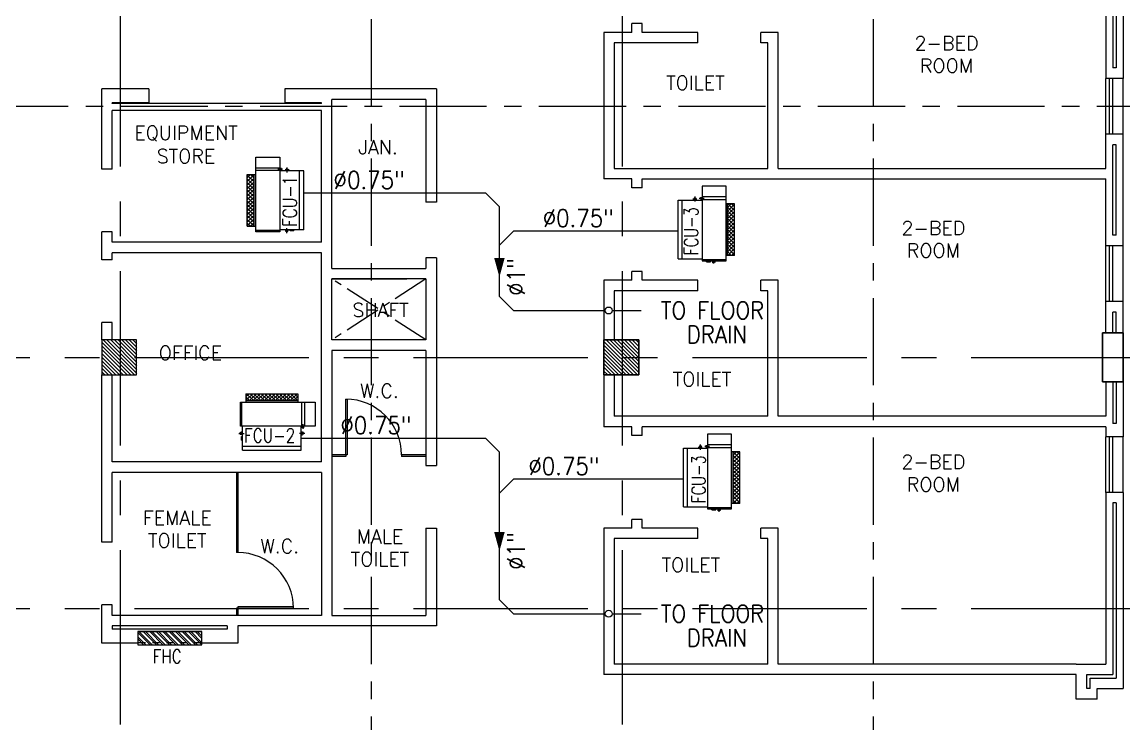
# Model space of a CAD drawing. Extents: x 417866242 to 417866633, y 43498034 to 43498122.
# Drawn here: x 417866584.35 to 417866600.16, y 43498049.58 to 43498059.65 of the extents above; entities that cross this region are included whole.
import ezdxf
from ezdxf.enums import TextEntityAlignment as Align

# ---------------------------------------------------------------- set-up
doc = ezdxf.new("R2010")
doc.units = 0
doc.header["$MEASUREMENT"] = 0
for name, pattern in [('CENTER', [2, 1.25, -0.25, 0.25, -0.25]), ('CENTER2', [1.125, 0.75, -0.125, 0.125, -0.125]), ('CENTERX2', [4, 2.5, -0.5, 0.5, -0.5]), ('HIDDEN', [0.375, 0.25, -0.125])]:
    doc.linetypes.add(name, pattern=pattern)
doc.layers.get('0').update_dxf_attribs({"linetype": 'CONTINUOUS'})
for name, color, linetype in [('AC-CD', 6, 'CONTINUOUS'), ('AC-TEXT', 2, 'CONTINUOUS'), ('AXES', 11, 'CENTERX2'), ('AXES1', 11, 'CENTER'), ('COL', 11, 'CONTINUOUS'), ('FCU', 6, 'CONTINUOUS'), ('FHC', 11, 'CONTINUOUS'), ('HAT', 11, 'CONTINUOUS'), ('INSUL', 11, 'CONTINUOUS'), ('P-SOLIDWASTE', 6, 'CONTINUOUS'), ('PART', 11, 'CONTINUOUS'), ('RM-NAME', 11, 'CONTINUOUS'), ('SHAFT', 11, 'CONTINUOUS'), ('TEXTN', 2, 'CONTINUOUS'), ('WALL', 11, 'CONTINUOUS'), ('WIN', 11, 'CONTINUOUS')]:
    doc.layers.add(name, color=color, linetype=linetype)
doc.styles.add('ROMANS', font='ROMANS.shx', dxfattribs={"width": 0.6})

# ---------------------------------------------------------------- blocks, each defined once
blk = doc.blocks.new('*X60')
at = {"color": 0}
for p, q in [((227929, 132681), (228397, 133150)), ((227929, 132734), (228344, 133150)), ((227929, 132787), (228291, 133150)), ((227929, 132840), (228238, 133150)), ((227929, 132893), (228185, 133150)), ((227929, 132946), (228132, 133150)), ((227929, 132999), (228079, 133150)), ((227929, 133053), (228026, 133150)), ((227929, 133106), (227973, 133150)), ((227950, 132650), (228429, 133128)), ((228003, 132650), (228429, 133075)), ((228056, 132650), (228429, 133022)), ((228109, 132650), (228429, 132969)), ((228162, 132650), (228429, 132916)), ((228215, 132650), (228429, 132863)), ((228268, 132650), (228429, 132810)), ((228321, 132650), (228429, 132757)), ((228374, 132650), (228429, 132704))]:
    blk.add_line(p, q, dxfattribs=at)
blk = doc.blocks.new('COL50')
at = {"layer": 'COL'}
blk.add_lwpolyline([(-250, 250), (-250, -250), (250, -250), (250, 250)], close=True, dxfattribs=at)
blk = doc.blocks.new('C11')
at = {"layer": 'HAT'}
h = blk.add_hatch(dxfattribs=at)
h.set_pattern_fill('ANSI31', color=256, scale=300, style=0)
h.set_pattern_definition([(45, (-248556.182, -75061.005), (-26.5165043, 26.5165043), [])])
h.paths.add_polyline_path([(300, 700), (0, 700), (0, 350), (300, 350)])
h.paths.add_polyline_path([(300, 350), (0, 350), (0, 0), (300, 0)])
at = {"layer": 'COL'}
blk.add_lwpolyline([(300, 700), (300, 0), (0, 0), (0, 700)], close=True, dxfattribs=at)
blk = doc.blocks.new('*X61')
at = {"color": 0}
for p, q in [((235129, 132669), (235610, 133150)), ((235129, 132722), (235556, 133150)), ((235129, 132775), (235503, 133150)), ((235129, 132828), (235450, 133150)), ((235129, 132881), (235397, 133150)), ((235129, 132934), (235344, 133150)), ((235129, 132987), (235291, 133150)), ((235129, 133040), (235238, 133150)), ((235129, 133093), (235185, 133150)), ((235163, 132650), (235629, 133116)), ((235216, 132650), (235629, 133063)), ((235269, 132650), (235629, 133010)), ((235322, 132650), (235629, 132957)), ((235375, 132650), (235629, 132904)), ((235428, 132650), (235629, 132851)), ((235481, 132650), (235629, 132798)), ((235534, 132650), (235629, 132745)), ((235587, 132650), (235629, 132691))]:
    blk.add_line(p, q, dxfattribs=at)
blk = doc.blocks.new('RM1')
at = {"layer": 'RM-NAME', "style": 'ROMANS'}
for tag, p in [('ROOMNAME1', (0, 324)), ('ROOMNAME2', (0, 0))]:
    blk.add_attdef(tag, text='', height=200, dxfattribs=at).set_placement(p, align=Align.MIDDLE)
blk = doc.blocks.new('*X88')
at = {"color": 0}
for p, q in [((16890, -2467), (16943, -2414)), ((16890, -2520), (16990, -2420)), ((16990, -2565), (16890, -2465)), ((16890, -2573), (16990, -2473)), ((16990, -2619), (16890, -2519)), ((16890, -2626), (16990, -2526)), ((16990, -2512), (16892, -2414)), ((16990, -2459), (16945, -2414)), ((16990, -2672), (16890, -2572)), ((16890, -2679), (16990, -2579)), ((16990, -2725), (16890, -2625)), ((16890, -2732), (16990, -2632)), ((16990, -2778), (16890, -2678)), ((16890, -2785), (16990, -2685)), ((16990, -2831), (16890, -2731)), ((16890, -2838), (16990, -2738)), ((16990, -2884), (16890, -2784)), ((16890, -2891), (16990, -2791)), ((16990, -2937), (16890, -2837)), ((16890, -2944), (16990, -2844)), ((16990, -2990), (16890, -2890)), ((16890, -2997), (16990, -2897)), ((16990, -3043), (16890, -2943)), ((16890, -3050), (16990, -2950)), ((16990, -3096), (16890, -2996)), ((16890, -3103), (16990, -3003)), ((16990, -3149), (16890, -3049)), ((16944, -3155), (16890, -3102)), ((16892, -3155), (16990, -3056)), ((16945, -3155), (16990, -3109))]:
    blk.add_line(p, q, dxfattribs=at)
blk = doc.blocks.new('WHE06')
at = {"color": 3}
for p, q in [((689, 622), (346, 622)), ((346, 622), (346, 469)), ((689, 469), (689, 622)), ((60, -422), (60, 422)), ((212, 437), (269, 437)), ((232, 452), (232, 422)), ((232, 452), (252, 452)), ((242, 472), (242, 399)), ((252, 452), (252, 422)), ((305, 448), (373, 448)), ((321, 458), (321, 438)), ((321, 458), (346, 458)), ((321, 438), (346, 438)), ((346, 430), (689, 430)), ((811, 371), (689, 371)), ((711, -371), (711, 371)), ((811, -371), (811, 371)), ((142, -437), (142, -422)), ((142, -437), (197, -437)), ((197, -437), (197, -422)), ((221, -437), (269, -437)), ((232, -452), (232, -422)), ((232, -452), (252, -452)), ((242, -472), (242, -399)), ((252, -452), (252, -422)), ((346, -430), (689, -430)), ((811, -371), (689, -371))]:
    blk.add_line(p, q, dxfattribs=at)
at = {"color": 6}
for p, q in [((0, -422), (0, 422)), ((0, 422), (346, 422)), ((346, 469), (346, -451)), ((689, 469), (346, 469)), ((689, -451), (689, 469)), ((0, -422), (346, -422)), ((346, -451), (689, -451))]:
    blk.add_line(p, q, dxfattribs=at)
at = {"color": 11}
blk.add_blockref('*X88', (-16179, 2784), dxfattribs=at)
blk = doc.blocks.new('*X102')
at = {"color": 0}
for p, q in [((16890, -2467), (16943, -2414)), ((16890, -2520), (16990, -2420)), ((16990, -2565), (16890, -2465)), ((16890, -2573), (16990, -2473)), ((16990, -2619), (16890, -2519)), ((16890, -2626), (16990, -2526)), ((16990, -2512), (16892, -2414)), ((16990, -2459), (16945, -2414)), ((16990, -2672), (16890, -2572)), ((16890, -2679), (16990, -2579)), ((16990, -2725), (16890, -2625)), ((16890, -2732), (16990, -2632)), ((16990, -2778), (16890, -2678)), ((16890, -2785), (16990, -2685)), ((16990, -2831), (16890, -2731)), ((16890, -2838), (16990, -2738)), ((16990, -2884), (16890, -2784)), ((16890, -2891), (16990, -2791)), ((16990, -2937), (16890, -2837)), ((16890, -2944), (16990, -2844)), ((16990, -2990), (16890, -2890)), ((16890, -2997), (16990, -2897)), ((16990, -3043), (16890, -2943)), ((16890, -3050), (16990, -2950)), ((16990, -3096), (16890, -2996)), ((16890, -3103), (16990, -3003)), ((16990, -3149), (16890, -3049)), ((16944, -3155), (16890, -3102)), ((16892, -3155), (16990, -3056)), ((16945, -3155), (16990, -3109))]:
    blk.add_line(p, q, dxfattribs=at)

msp = doc.modelspace()

# ---------------------------------------------------------------- hatches: boundary and pattern name
at = {"layer": 'FHC', "linetype": 'ByBlock', "ltscale": 0.3}
h = msp.add_hatch(dxfattribs=at)
h.set_pattern_fill('ANSI32', color=11, scale=0.175, style=0)
h.set_pattern_definition([(135, (417866819.12678, 43498019.663295), (0.046403883, 0.046403883), []), (135, (417866819.095844, 43498019.663295), (0.046403883, 0.046403883), [])])
h.paths.add_polyline_path([(417866586.011, 43498050.714), (417866586.011, 43498050.904), (417866586.931, 43498050.904), (417866586.931, 43498050.714)])
h.paths.add_polyline_path([(417866587.143, 43498050.293), (417866587.143, 43498050.714), (417866586.881, 43498050.714), (417866586.881, 43498050.293)], flags=9)

# ---------------------------------------------------------------- linework, layer by layer
at = {"layer": 'AC-CD'}
for p, q in [((417866588.394, 43498057.195), (417866590.999, 43498057.195)), ((417866591.199, 43498056.995), (417866590.999, 43498057.195)), ((417866591.199, 43498055.709), (417866591.199, 43498056.995)), ((417866591.199, 43498056.448), (417866591.399, 43498056.648)), ((417866593.76, 43498056.648), (417866591.399, 43498056.648)), ((417866591.199, 43498055.709), (417866591.399, 43498055.509)), ((417866591.399, 43498055.509), (417866592.716, 43498055.509)), ((417866592.816, 43498055.509), (417866593.231, 43498055.509)), ((417866588.358, 43498053.678), (417866590.999, 43498053.678)), ((417866591.199, 43498053.478), (417866590.999, 43498053.678)), ((417866591.199, 43498051.36), (417866591.199, 43498053.478)), ((417866591.199, 43498052.891), (417866591.399, 43498053.091)), ((417866593.838, 43498053.091), (417866591.399, 43498053.091)), ((417866591.199, 43498051.36), (417866591.399, 43498051.16)), ((417866591.399, 43498051.16), (417866592.716, 43498051.16)), ((417866592.816, 43498051.16), (417866593.231, 43498051.16))]:
    msp.add_line(p, q, dxfattribs=at)
for centre in [(417866592.766, 43498055.509), (417866592.766, 43498051.16)]:
    msp.add_circle(centre, 0.05, dxfattribs=at)
at = {"layer": 'AXES'}
for p, q in [((417866585.766, 43498033.573), (417866585.766, 43498110.385)), ((417866592.966, 43498033.573), (417866592.966, 43498110.385)), ((417866557.966, 43498054.837), (417866626.006, 43498054.837)), ((417866557.966, 43498051.237), (417866626.006, 43498051.237))]:
    msp.add_line(p, q, dxfattribs=at)
at = {"layer": 'AXES1'}
for p, q in [((417866589.366, 43498040.437), (417866589.366, 43498099.257)), ((417866596.566, 43498040.437), (417866596.566, 43498099.257)), ((417866567.766, 43498058.437), (417866626.006, 43498058.437))]:
    msp.add_line(p, q, dxfattribs=at)
at = {"layer": 'FCU', "color": 3}
for p, q in [((417866594.449, 43498057.292), (417866594.106, 43498057.292)), ((417866594.106, 43498057.292), (417866594.106, 43498057.139)), ((417866594.449, 43498057.139), (417866594.449, 43498057.292)), ((417866593.82, 43498056.248), (417866593.82, 43498057.093)), ((417866593.972, 43498057.108), (417866594.029, 43498057.108)), ((417866593.992, 43498057.123), (417866593.992, 43498057.093)), ((417866593.992, 43498057.123), (417866594.012, 43498057.123)), ((417866594.002, 43498057.142), (417866594.002, 43498057.07)), ((417866594.012, 43498057.123), (417866594.012, 43498057.093)), ((417866594.065, 43498057.118), (417866594.133, 43498057.118)), ((417866594.081, 43498057.128), (417866594.081, 43498057.108)), ((417866594.081, 43498057.128), (417866594.106, 43498057.128)), ((417866594.081, 43498057.108), (417866594.106, 43498057.108)), ((417866594.106, 43498057.101), (417866594.449, 43498057.101)), ((417866594.571, 43498057.041), (417866594.449, 43498057.041)), ((417866594.471, 43498056.3), (417866594.471, 43498057.041)), ((417866594.571, 43498056.3), (417866594.571, 43498057.041)), ((417866594.571, 43498056.3), (417866594.449, 43498056.3)), ((417866594.106, 43498056.24), (417866594.449, 43498056.24)), ((417866594.169, 43498056.206), (417866594.169, 43498056.221)), ((417866594.169, 43498056.206), (417866594.224, 43498056.206)), ((417866594.224, 43498056.206), (417866594.224, 43498056.221)), ((417866594.249, 43498056.206), (417866594.297, 43498056.206)), ((417866594.26, 43498056.191), (417866594.26, 43498056.221)), ((417866594.26, 43498056.191), (417866594.28, 43498056.191)), ((417866594.28, 43498056.191), (417866594.28, 43498056.221)), ((417866594.527, 43498053.735), (417866594.184, 43498053.735)), ((417866594.184, 43498053.735), (417866594.184, 43498053.583)), ((417866594.527, 43498053.583), (417866594.527, 43498053.735)), ((417866593.898, 43498052.691), (417866593.898, 43498053.536)), ((417866594.05, 43498053.551), (417866594.107, 43498053.551)), ((417866594.07, 43498053.566), (417866594.07, 43498053.536)), ((417866594.07, 43498053.566), (417866594.09, 43498053.566)), ((417866594.08, 43498053.586), (417866594.08, 43498053.513)), ((417866594.09, 43498053.566), (417866594.09, 43498053.536)), ((417866594.143, 43498053.561), (417866594.211, 43498053.561)), ((417866594.159, 43498053.571), (417866594.159, 43498053.551)), ((417866594.159, 43498053.571), (417866594.184, 43498053.571)), ((417866594.159, 43498053.551), (417866594.184, 43498053.551)), ((417866594.184, 43498053.544), (417866594.527, 43498053.544)), ((417866594.649, 43498053.484), (417866594.527, 43498053.484)), ((417866594.549, 43498052.743), (417866594.549, 43498053.484)), ((417866594.649, 43498052.743), (417866594.649, 43498053.484)), ((417866594.184, 43498052.683), (417866594.527, 43498052.683)), ((417866594.247, 43498052.65), (417866594.247, 43498052.665)), ((417866594.247, 43498052.65), (417866594.302, 43498052.65)), ((417866594.302, 43498052.65), (417866594.302, 43498052.665)), ((417866594.327, 43498052.65), (417866594.375, 43498052.65)), ((417866594.338, 43498052.635), (417866594.338, 43498052.665)), ((417866594.358, 43498052.635), (417866594.358, 43498052.665)), ((417866594.649, 43498052.743), (417866594.527, 43498052.743)), ((417866594.338, 43498052.635), (417866594.358, 43498052.635))]:
    msp.add_line(p, q, dxfattribs=at)
at = {"layer": 'FCU', "color": 6}
for p, q in [((417866593.76, 43498056.248), (417866593.76, 43498057.093)), ((417866593.76, 43498057.093), (417866594.106, 43498057.093)), ((417866594.106, 43498057.139), (417866594.106, 43498056.219)), ((417866594.449, 43498057.139), (417866594.106, 43498057.139)), ((417866594.449, 43498056.219), (417866594.449, 43498057.139)), ((417866593.76, 43498056.248), (417866594.106, 43498056.248)), ((417866594.106, 43498056.219), (417866594.449, 43498056.219)), ((417866593.838, 43498052.691), (417866593.838, 43498053.536)), ((417866593.838, 43498053.536), (417866594.184, 43498053.536)), ((417866594.184, 43498053.583), (417866594.184, 43498052.663)), ((417866594.527, 43498053.583), (417866594.184, 43498053.583)), ((417866594.527, 43498052.663), (417866594.527, 43498053.583)), ((417866593.838, 43498052.691), (417866594.184, 43498052.691)), ((417866594.184, 43498052.663), (417866594.527, 43498052.663))]:
    msp.add_line(p, q, dxfattribs=at)
at = {"layer": 'FHC', "linetype": 'ByBlock', "ltscale": 0.3}
msp.add_lwpolyline([(417866586.931, 43498050.904), (417866586.011, 43498050.904), (417866586.011, 43498050.714), (417866586.931, 43498050.714)], close=True, dxfattribs=at)
at = {"layer": 'INSUL'}
for p, q in [((417866599.996, 43498061.102), (417866599.996, 43498058.987)), ((417866600.046, 43498061.102), (417866600.046, 43498058.987)), ((417866600.046, 43498058.987), (417866599.996, 43498058.987)), ((417866600.046, 43498057.887), (417866599.996, 43498057.887)), ((417866599.996, 43498056.587), (417866599.996, 43498057.887)), ((417866600.046, 43498056.587), (417866600.046, 43498057.887)), ((417866600.046, 43498056.587), (417866599.996, 43498056.587)), ((417866600.046, 43498055.487), (417866599.996, 43498055.487)), ((417866599.996, 43498055.187), (417866599.996, 43498055.487)), ((417866600.046, 43498055.187), (417866600.046, 43498055.487)), ((417866599.996, 43498054.487), (417866599.996, 43498053.887)), ((417866600.046, 43498054.487), (417866600.046, 43498053.887)), ((417866600.046, 43498053.887), (417866599.996, 43498053.887)), ((417866600.046, 43498052.749), (417866599.996, 43498052.749)), ((417866599.996, 43498052.749), (417866599.996, 43498050.287)), ((417866600.046, 43498052.749), (417866600.046, 43498050.237)), ((417866599.621, 43498050.287), (417866599.996, 43498050.287)), ((417866599.621, 43498050.087), (417866599.621, 43498050.287)), ((417866599.671, 43498050.237), (417866600.046, 43498050.237)), ((417866599.671, 43498050.087), (417866599.671, 43498050.237)), ((417866599.671, 43498050.087), (417866599.621, 43498050.087))]:
    msp.add_line(p, q, dxfattribs=at)
at = {"layer": 'P-SOLIDWASTE'}
for points in [[(417866591.199, 43498055.988, 0, 0.15, 0), (417866591.199, 43498056.261, 0.15, 0.15, 0)], [(417866593.456, 43498055.509, 0, 0.15, 0), (417866593.183, 43498055.509, 0.15, 0.15, 0)], [(417866591.199, 43498052.057, 0, 0.15, 0), (417866591.199, 43498052.33, 0.15, 0.15, 0)], [(417866593.456, 43498051.16, 0, 0.15, 0), (417866593.183, 43498051.16, 0.15, 0.15, 0)]]:
    msp.add_lwpolyline(points, format="xyseb", dxfattribs=at)
at = {"layer": 'PART', "linetype": 'ByBlock'}
for p, q in [((417866588.996, 43498054.237), (417866589.016, 43498054.237)), ((417866588.996, 43498053.437), (417866588.996, 43498054.237)), ((417866589.016, 43498054.237), (417866589.016, 43498053.437)), ((417866588.996, 43498053.437), (417866588.796, 43498053.437)), ((417866588.996, 43498053.417), (417866588.796, 43498053.417)), ((417866588.996, 43498053.437), (417866588.996, 43498053.417)), ((417866589.016, 43498053.437), (417866588.996, 43498053.437)), ((417866590.146, 43498053.437), (417866589.796, 43498053.437)), ((417866589.796, 43498053.437), (417866589.796, 43498053.417)), ((417866590.146, 43498053.417), (417866589.796, 43498053.417)), ((417866587.426, 43498053.187), (417866587.426, 43498052.038)), ((417866587.446, 43498053.187), (417866587.446, 43498052.038)), ((417866587.446, 43498052.038), (417866587.426, 43498052.038)), ((417866587.446, 43498051.238), (417866587.426, 43498051.238)), ((417866587.426, 43498051.238), (417866587.426, 43498051.137)), ((417866587.446, 43498051.258), (417866587.446, 43498051.238)), ((417866588.246, 43498051.258), (417866587.446, 43498051.258)), ((417866587.446, 43498051.238), (417866587.446, 43498051.137)), ((417866587.446, 43498051.238), (417866588.246, 43498051.238)), ((417866588.246, 43498051.238), (417866588.246, 43498051.258))]:
    msp.add_line(p, q, dxfattribs=at)
for centre in [(417866588.996, 43498053.437), (417866587.446, 43498051.238)]:
    msp.add_arc(centre, 0.8, 0, 90, dxfattribs=at)
at = {"layer": 'WALL'}
for p, q in [((417866600.146, 43498061.102), (417866600.146, 43498058.837)), ((417866599.896, 43498060.952), (417866599.896, 43498058.837)), ((417866593.096, 43498059.497), (417866592.696, 43498059.497)), ((417866592.696, 43498059.497), (417866592.696, 43498057.397)), ((417866594.046, 43498059.497), (417866593.246, 43498059.497)), ((417866595.196, 43498059.497), (417866594.946, 43498059.497)), ((417866594.046, 43498059.347), (417866592.846, 43498059.347)), ((417866592.846, 43498059.347), (417866592.846, 43498057.547)), ((417866595.046, 43498059.347), (417866594.946, 43498059.347)), ((417866600.146, 43498058.837), (417866599.896, 43498058.837)), ((417866586.172, 43498058.687), (417866585.496, 43498058.687)), ((417866585.496, 43498057.537), (417866585.496, 43498058.687)), ((417866586.172, 43498058.687), (417866586.172, 43498058.487)), ((417866588.122, 43498058.687), (417866588.122, 43498058.487)), ((417866590.296, 43498058.687), (417866588.122, 43498058.687)), ((417866590.296, 43498058.687), (417866590.296, 43498057.062)), ((417866590.146, 43498058.537), (417866588.796, 43498058.537)), ((417866588.796, 43498056.112), (417866588.796, 43498058.537)), ((417866590.146, 43498058.537), (417866590.146, 43498057.062)), ((417866585.646, 43498058.477), (417866585.646, 43498058.487)), ((417866586.172, 43498058.487), (417866585.646, 43498058.487)), ((417866588.646, 43498058.477), (417866585.646, 43498058.477)), ((417866585.646, 43498057.537), (417866585.646, 43498058.377)), ((417866588.646, 43498058.377), (417866585.646, 43498058.377)), ((417866588.646, 43498058.487), (417866588.122, 43498058.487)), ((417866588.646, 43498058.477), (417866588.646, 43498058.487)), ((417866588.646, 43498056.487), (417866588.646, 43498058.377)), ((417866599.896, 43498057.547), (417866599.896, 43498058.037)), ((417866600.146, 43498058.037), (417866599.896, 43498058.037)), ((417866600.146, 43498056.437), (417866600.146, 43498058.037)), ((417866585.646, 43498057.537), (417866585.496, 43498057.537)), ((417866599.896, 43498056.437), (417866599.896, 43498057.397)), ((417866590.296, 43498057.062), (417866590.146, 43498057.062)), ((417866585.496, 43498056.237), (417866585.496, 43498056.637)), ((417866585.646, 43498056.637), (417866585.496, 43498056.637)), ((417866585.646, 43498056.487), (417866585.646, 43498056.637)), ((417866588.646, 43498056.487), (417866585.646, 43498056.487)), ((417866585.646, 43498056.237), (417866585.646, 43498056.337)), ((417866588.646, 43498056.337), (417866585.646, 43498056.337)), ((417866588.646, 43498053.337), (417866588.646, 43498056.337)), ((417866600.146, 43498056.437), (417866599.896, 43498056.437)), ((417866585.646, 43498056.237), (417866585.496, 43498056.237)), ((417866590.146, 43498056.262), (417866590.146, 43498056.112)), ((417866590.296, 43498056.262), (417866590.146, 43498056.262)), ((417866590.296, 43498056.262), (417866590.296, 43498053.287)), ((417866588.796, 43498056.112), (417866590.146, 43498056.112)), ((417866590.146, 43498055.962), (417866588.796, 43498055.962)), ((417866588.796, 43498055.962), (417866589.871, 43498055.962)), ((417866588.796, 43498055.087), (417866588.796, 43498055.962)), ((417866590.146, 43498055.962), (417866590.146, 43498055.087)), ((417866593.096, 43498055.942), (417866592.696, 43498055.942)), ((417866592.696, 43498055.942), (417866592.696, 43498053.842)), ((417866594.046, 43498055.942), (417866593.246, 43498055.942)), ((417866595.196, 43498055.942), (417866594.946, 43498055.942)), ((417866594.046, 43498055.792), (417866592.846, 43498055.792)), ((417866592.846, 43498055.792), (417866592.846, 43498055.087)), ((417866595.046, 43498055.792), (417866594.946, 43498055.792)), ((417866600.146, 43498055.637), (417866599.896, 43498055.637)), ((417866599.896, 43498055.187), (417866599.896, 43498055.637)), ((417866600.146, 43498055.187), (417866600.146, 43498055.637)), ((417866585.496, 43498055.087), (417866585.496, 43498055.337)), ((417866585.646, 43498055.337), (417866585.496, 43498055.337)), ((417866585.646, 43498055.087), (417866585.646, 43498055.337)), ((417866590.146, 43498055.087), (417866588.796, 43498055.087)), ((417866590.146, 43498054.937), (417866588.796, 43498054.937)), ((417866588.796, 43498054.937), (417866588.796, 43498051.137)), ((417866590.146, 43498054.937), (417866590.146, 43498053.287)), ((417866585.496, 43498052.187), (417866585.496, 43498054.587)), ((417866585.646, 43498053.337), (417866585.646, 43498054.587)), ((417866592.846, 43498054.587), (417866592.846, 43498053.992)), ((417866599.896, 43498054.487), (417866599.896, 43498053.992)), ((417866600.146, 43498054.487), (417866600.146, 43498053.699)), ((417866595.046, 43498053.992), (417866592.846, 43498053.992)), ((417866599.896, 43498053.992), (417866595.196, 43498053.992)), ((417866593.096, 43498053.842), (417866592.696, 43498053.842)), ((417866599.896, 43498053.842), (417866593.246, 43498053.842)), ((417866599.896, 43498053.842), (417866599.896, 43498053.699)), ((417866600.146, 43498053.699), (417866599.896, 43498053.699)), ((417866588.646, 43498053.337), (417866585.646, 43498053.337)), ((417866590.146, 43498053.287), (417866590.296, 43498053.287)), ((417866585.646, 43498052.187), (417866585.646, 43498053.187)), ((417866588.646, 43498053.187), (417866585.646, 43498053.187)), ((417866588.646, 43498053.187), (417866588.646, 43498051.137)), ((417866600.146, 43498052.899), (417866599.896, 43498052.899)), ((417866599.896, 43498052.899), (417866599.896, 43498050.437)), ((417866600.146, 43498052.899), (417866600.146, 43498050.087)), ((417866590.146, 43498052.387), (417866590.296, 43498052.387)), ((417866590.146, 43498052.387), (417866590.146, 43498051.137)), ((417866590.296, 43498052.387), (417866590.296, 43498050.987)), ((417866593.096, 43498052.387), (417866592.696, 43498052.387)), ((417866592.696, 43498052.387), (417866592.696, 43498050.287)), ((417866594.046, 43498052.387), (417866593.246, 43498052.387)), ((417866595.196, 43498052.387), (417866594.946, 43498052.387)), ((417866585.646, 43498052.187), (417866585.496, 43498052.187)), ((417866594.046, 43498052.237), (417866592.846, 43498052.237)), ((417866592.846, 43498052.237), (417866592.846, 43498050.437)), ((417866595.046, 43498052.237), (417866594.946, 43498052.237)), ((417866585.496, 43498050.737), (417866585.496, 43498051.287)), ((417866585.646, 43498051.287), (417866585.496, 43498051.287)), ((417866585.646, 43498051.137), (417866585.646, 43498051.287)), ((417866588.646, 43498051.137), (417866585.646, 43498051.137)), ((417866588.796, 43498051.137), (417866590.146, 43498051.137)), ((417866585.646, 43498050.987), (417866585.646, 43498050.937)), ((417866587.296, 43498050.987), (417866585.646, 43498050.987)), ((417866587.296, 43498050.937), (417866585.646, 43498050.937)), ((417866587.296, 43498050.987), (417866587.296, 43498050.937)), ((417866587.446, 43498050.987), (417866587.446, 43498050.737)), ((417866590.296, 43498050.987), (417866587.446, 43498050.987)), ((417866586.931, 43498050.902), (417866586.011, 43498050.902)), ((417866586.011, 43498050.902), (417866586.011, 43498050.737)), ((417866586.93, 43498050.737), (417866586.931, 43498050.902)), ((417866586.011, 43498050.737), (417866585.496, 43498050.737)), ((417866587.446, 43498050.737), (417866586.93, 43498050.737)), ((417866595.046, 43498050.437), (417866592.846, 43498050.437)), ((417866595.046, 43498050.437), (417866594.096, 43498050.437)), ((417866599.471, 43498050.437), (417866595.196, 43498050.437)), ((417866599.471, 43498050.437), (417866599.896, 43498050.437)), ((417866599.471, 43498050.287), (417866592.696, 43498050.287)), ((417866599.471, 43498049.937), (417866599.471, 43498050.287)), ((417866599.771, 43498050.087), (417866600.146, 43498050.087)), ((417866599.771, 43498049.937), (417866599.771, 43498050.087)), ((417866599.771, 43498049.937), (417866599.471, 43498049.937))]:
    msp.add_line(p, q, dxfattribs=at)
at = {"layer": 'WALL', "linetype": 'ByBlock'}
for p, q in [((417866593.096, 43498059.497), (417866593.096, 43498059.624)), ((417866593.246, 43498059.624), (417866593.096, 43498059.624)), ((417866593.246, 43498059.497), (417866593.246, 43498059.624)), ((417866594.046, 43498059.347), (417866594.046, 43498059.497)), ((417866594.946, 43498059.347), (417866594.946, 43498059.497)), ((417866595.196, 43498057.547), (417866595.196, 43498059.497)), ((417866595.046, 43498057.547), (417866595.046, 43498059.347)), ((417866593.096, 43498057.397), (417866592.696, 43498057.397)), ((417866592.846, 43498057.547), (417866595.046, 43498057.547)), ((417866593.096, 43498057.269), (417866593.096, 43498057.397)), ((417866593.096, 43498057.269), (417866593.096, 43498057.397)), ((417866593.246, 43498057.269), (417866593.246, 43498057.397)), ((417866593.246, 43498057.397), (417866599.896, 43498057.397)), ((417866593.246, 43498057.269), (417866593.246, 43498057.397)), ((417866595.196, 43498057.547), (417866599.896, 43498057.547)), ((417866593.246, 43498057.269), (417866593.096, 43498057.269)), ((417866593.246, 43498057.269), (417866593.096, 43498057.269)), ((417866593.096, 43498055.942), (417866593.096, 43498056.069)), ((417866593.246, 43498056.069), (417866593.096, 43498056.069)), ((417866593.246, 43498055.942), (417866593.246, 43498056.069)), ((417866592.696, 43498055.942), (417866592.696, 43498053.842)), ((417866594.046, 43498055.792), (417866594.046, 43498055.942)), ((417866594.946, 43498055.792), (417866594.946, 43498055.942)), ((417866595.196, 43498053.992), (417866595.196, 43498055.942)), ((417866592.846, 43498055.792), (417866592.846, 43498055.087)), ((417866595.046, 43498053.992), (417866595.046, 43498055.792)), ((417866592.846, 43498054.587), (417866592.846, 43498053.992)), ((417866593.096, 43498053.714), (417866593.096, 43498053.842)), ((417866593.246, 43498053.714), (417866593.246, 43498053.842)), ((417866593.246, 43498053.714), (417866593.096, 43498053.714)), ((417866593.096, 43498052.387), (417866593.096, 43498052.514)), ((417866593.246, 43498052.514), (417866593.096, 43498052.514)), ((417866593.246, 43498052.387), (417866593.246, 43498052.514)), ((417866592.696, 43498052.387), (417866592.696, 43498050.287)), ((417866594.046, 43498052.237), (417866594.046, 43498052.387)), ((417866594.946, 43498052.237), (417866594.946, 43498052.387)), ((417866595.196, 43498050.437), (417866595.196, 43498052.387)), ((417866592.846, 43498052.237), (417866592.846, 43498050.437)), ((417866595.046, 43498050.437), (417866595.046, 43498052.237))]:
    msp.add_line(p, q, dxfattribs=at)
at = {"layer": 'WALL', "linetype": 'CENTER2', "ltscale": 0.7}
for p, q in [((417866590.146, 43498055.087), (417866588.796, 43498055.962)), ((417866590.146, 43498055.962), (417866588.796, 43498055.087))]:
    msp.add_line(p, q, dxfattribs=at)
at = {"layer": 'WALL', "linetype": 'HIDDEN', "ltscale": 0.25}
msp.add_line((417866586.923, 43498050.744), (417866586.016, 43498050.744), dxfattribs=at)
at = {"layer": 'WALL', "linetype": 'ByBlock', "ltscale": 0.3}
for points in [[(417866599.846, 43498055.187), (417866600.146, 43498055.187), (417866600.146, 43498054.487), (417866599.846, 43498054.487)], [(417866585.996, 43498055.087), (417866585.496, 43498055.087), (417866585.496, 43498054.587), (417866585.996, 43498054.587)], [(417866593.196, 43498055.087), (417866592.696, 43498055.087), (417866592.696, 43498054.587), (417866593.196, 43498054.587)]]:
    msp.add_lwpolyline(points, close=True, dxfattribs=at)
at = {"layer": 'WIN'}
for p, q in [((417866599.896, 43498058.037), (417866599.896, 43498058.837)), ((417866599.946, 43498058.037), (417866599.946, 43498058.837)), ((417866599.996, 43498058.037), (417866599.996, 43498058.837)), ((417866600.146, 43498058.037), (417866600.146, 43498058.837)), ((417866599.896, 43498055.637), (417866599.896, 43498056.437)), ((417866599.946, 43498055.637), (417866599.946, 43498056.437)), ((417866599.996, 43498055.637), (417866599.996, 43498056.437)), ((417866600.146, 43498055.637), (417866600.146, 43498056.437)), ((417866599.896, 43498052.899), (417866599.896, 43498053.699)), ((417866599.946, 43498052.899), (417866599.946, 43498053.699)), ((417866599.996, 43498052.899), (417866599.996, 43498053.699)), ((417866600.146, 43498052.899), (417866600.146, 43498053.699))]:
    msp.add_line(p, q, dxfattribs=at)

# ---------------------------------------------------------------- block references
at = {"layer": 'COL', "linetype": 'ByBlock', "xscale": -0.0009999871253967285, "yscale": 0.001000002026557922, "zscale": 0.001}
msp.add_blockref('C11', (417866600.146, 43498054.487), dxfattribs=at)
at = {"layer": 'COL', "yscale": 0.001000002026557922, "zscale": 0.001}
for p, xscale in [((417866585.746, 43498054.837), 0.0009999871253967285), ((417866592.946, 43498054.837), 0.0009999871253967285), ((417866592.946, 43498054.837), -0.0009999871253967285)]:
    msp.add_blockref('COL50', p, dxfattribs=dict(at, xscale=xscale))
at = {"layer": 'FCU', "linetype": 'ByBlock', "xscale": -0.0009999871253967285, "yscale": 0.001000002026557922, "zscale": 0.001}
msp.add_blockref('WHE06', (417866588.394, 43498057.088), dxfattribs=at)
at = {"layer": 'FCU', "color": 11, "extrusion": (0, 0, -1), "xscale": -0.0009999871253967285, "yscale": 0.001000002026557922, "zscale": -0.001}
for p in [(-417866577.581, 43498059.455), (-417866577.658, 43498055.898)]:
    msp.add_blockref('*X102', p, dxfattribs=at)
at = {"layer": 'FCU', "linetype": 'ByBlock', "xscale": -0.001000002026557922, "yscale": 0.001000002026557922, "zscale": 0.001, "rotation": 270}
msp.add_blockref('WHE06', (417866587.935, 43498053.505), dxfattribs=at)
at = {"layer": 'HAT', "xscale": -0.0009999871253967285, "yscale": 0.001000002026557922, "zscale": 0.001}
for name in ['*X61', '*X60']:
    msp.add_blockref(name, (417866821.124, 43497921.937), dxfattribs=at)
at = {"layer": 'RM-NAME'}
ref = msp.add_blockref('RM1', (417866597.611, 43498059.02), dxfattribs=dict(at, xscale=0.0009999871253967285, yscale=0.001000002026557922, zscale=0.001))
ref.add_attrib('ROOMNAME2', 'ROOM', dxfattribs={"height": 0.2, "style": 'ROMANS'}).set_placement((417866597.611, 43498059.02), align=Align.MIDDLE)
ref.add_attrib('ROOMNAME1', '2-BED', dxfattribs={"height": 0.2, "style": 'ROMANS'}).set_placement((417866597.611, 43498059.344), align=Align.MIDDLE)
ref = msp.add_blockref('RM1', (417866594.009, 43498058.773), dxfattribs=dict(at, xscale=-0.0009999871253967285, yscale=0.001000002026557922, zscale=0.001))
ref.add_attrib('ROOMNAME2', 'TOILET', dxfattribs={"height": 0.2, "style": 'ROMANS'}).set_placement((417866594.009, 43498058.773), align=Align.MIDDLE)
ref = msp.add_blockref('RM1', (417866586.704, 43498057.724), dxfattribs=dict(at, xscale=-0.0009999871253967285, yscale=0.001000002026557922, zscale=0.001))
ref.add_attrib('ROOMNAME2', 'STORE', dxfattribs={"height": 0.2, "style": 'ROMANS'}).set_placement((417866586.704, 43498057.724), align=Align.MIDDLE)
ref.add_attrib('ROOMNAME1', 'EQUIPMENT', dxfattribs={"height": 0.2, "style": 'ROMANS'}).set_placement((417866586.704, 43498058.048), align=Align.MIDDLE)
ref = msp.add_blockref('RM1', (417866589.46, 43498057.852), dxfattribs=dict(at, xscale=-0.0009999871253967285, yscale=0.001000002026557922, zscale=0.001))
ref.add_attrib('ROOMNAME2', 'JAN.', dxfattribs={"height": 0.2, "style": 'ROMANS'}).set_placement((417866589.46, 43498057.852), align=Align.MIDDLE)
ref = msp.add_blockref('RM1', (417866597.423, 43498056.368), dxfattribs=dict(at, xscale=-0.0009999871253967285, yscale=0.001000002026557922, zscale=0.001))
ref.add_attrib('ROOMNAME2', 'ROOM', dxfattribs={"height": 0.2, "style": 'ROMANS'}).set_placement((417866597.423, 43498056.368), align=Align.MIDDLE)
ref.add_attrib('ROOMNAME1', '2-BED', dxfattribs={"height": 0.2, "style": 'ROMANS'}).set_placement((417866597.423, 43498056.692), align=Align.MIDDLE)
ref = msp.add_blockref('RM1', (417866586.767, 43498054.901), dxfattribs=dict(at, xscale=-0.0009999871253967285, yscale=0.001000002026557922, zscale=0.001))
ref.add_attrib('ROOMNAME2', 'OFFICE', dxfattribs={"height": 0.2, "style": 'ROMANS'}).set_placement((417866586.767, 43498054.901), align=Align.MIDDLE)
ref = msp.add_blockref('RM1', (417866594.104, 43498054.525), dxfattribs=dict(at, xscale=-0.0009999871253967285, yscale=0.001000002026557922, zscale=0.001))
ref.add_attrib('ROOMNAME2', 'TOILET', dxfattribs={"height": 0.2, "style": 'ROMANS'}).set_placement((417866594.104, 43498054.525), align=Align.MIDDLE)
ref = msp.add_blockref('RM1', (417866589.479, 43498054.357), dxfattribs=dict(at, xscale=-0.0009999871253967285, yscale=0.001000002026557922, zscale=0.001))
ref.add_attrib('ROOMNAME2', 'W.C.', dxfattribs={"height": 0.2, "style": 'ROMANS'}).set_placement((417866589.479, 43498054.357), align=Align.MIDDLE)
ref = msp.add_blockref('RM1', (417866597.423, 43498053.015), dxfattribs=dict(at, xscale=-0.0009999871253967285, yscale=0.001000002026557922, zscale=0.001))
ref.add_attrib('ROOMNAME2', 'ROOM', dxfattribs={"height": 0.2, "style": 'ROMANS'}).set_placement((417866597.423, 43498053.015), align=Align.MIDDLE)
ref.add_attrib('ROOMNAME1', '2-BED', dxfattribs={"height": 0.2, "style": 'ROMANS'}).set_placement((417866597.423, 43498053.339), align=Align.MIDDLE)
ref = msp.add_blockref('RM1', (417866586.579, 43498052.211), dxfattribs=dict(at, xscale=-0.0009999871253967285, yscale=0.001000002026557922, zscale=0.001))
ref.add_attrib('ROOMNAME2', 'TOILET', dxfattribs={"height": 0.2, "style": 'ROMANS'}).set_placement((417866586.579, 43498052.211), align=Align.MIDDLE)
ref.add_attrib('ROOMNAME1', 'FEMALE', dxfattribs={"height": 0.2, "style": 'ROMANS'}).set_placement((417866586.579, 43498052.535), align=Align.MIDDLE)
ref = msp.add_blockref('RM1', (417866589.486, 43498051.943), dxfattribs=dict(at, xscale=-0.0009999871253967285, yscale=0.001000002026557922, zscale=0.001))
ref.add_attrib('ROOMNAME2', 'TOILET', dxfattribs={"height": 0.2, "style": 'ROMANS'}).set_placement((417866589.486, 43498051.943), align=Align.MIDDLE)
ref.add_attrib('ROOMNAME1', 'MALE', dxfattribs={"height": 0.2, "style": 'ROMANS'}).set_placement((417866589.486, 43498052.267), align=Align.MIDDLE)
ref = msp.add_blockref('RM1', (417866588.049, 43498052.13), dxfattribs=dict(at, xscale=0.0009999871253967285, yscale=0.001000002026557922, zscale=0.001))
ref.add_attrib('ROOMNAME2', 'W.C.', dxfattribs={"height": 0.2, "style": 'ROMANS'}).set_placement((417866588.049, 43498052.13), align=Align.MIDDLE)
ref = msp.add_blockref('RM1', (417866593.945, 43498051.86), dxfattribs=dict(at, xscale=-0.0009999871253967285, yscale=0.001000002026557922, zscale=0.001))
ref.add_attrib('ROOMNAME2', 'TOILET', dxfattribs={"height": 0.2, "style": 'ROMANS'}).set_placement((417866593.945, 43498051.86), align=Align.MIDDLE)

# ---------------------------------------------------------------- texts
at = {"layer": 'AC-TEXT', "style": 'ROMANS', "width": 0.9}
for p in [(417866589.254, 43498057.38), (417866592.253, 43498056.833), (417866589.352, 43498053.863), (417866592.048, 43498053.276)]:
    msp.add_text(' %%c0.75"', height=0.25, dxfattribs=at).set_placement(p, align=Align.MIDDLE)
for p in [(417866591.437, 43498055.99), (417866591.437, 43498052.059)]:
    msp.add_text('%%c1"', height=0.25, rotation=90, dxfattribs=at).set_placement(p, align=Align.MIDDLE)
for s, p in [('TO FLOOR ', (417866593.513, 43498055.385)), ('DRAIN', (417866593.885, 43498055.039)), ('TO FLOOR ', (417866593.513, 43498051.035)), ('DRAIN', (417866593.885, 43498050.689))]:
    msp.add_text(s, height=0.25, dxfattribs=at).set_placement(p)
at = {"layer": 'RM-NAME', "style": 'ROMANS'}
msp.add_text('SHAFT', height=0.2, dxfattribs=at).set_placement((417866589.494, 43498055.516), align=Align.MIDDLE)
at = {"layer": 'SHAFT', "style": 'ROMANS', "width": 0.8}
msp.add_text('FHC', height=0.2, dxfattribs=at).set_placement((417866586.225, 43498050.449))
at = {"layer": 'TEXTN', "style": 'ROMANS'}
for s, width, p in [('FCU-1', 0.8, (417866588.294, 43498056.708)), ('FCU-3', 0.75, (417866594.047, 43498056.301)), ('FCU-3', 0.75, (417866594.156, 43498052.744))]:
    msp.add_text(s, height=0.2, rotation=90, dxfattribs=dict(at, width=width)).set_placement(p)
at = {"layer": 'TEXTN', "style": 'ROMANS', "width": 0.8}
msp.add_text('FCU-2', height=0.2, dxfattribs=at).set_placement((417866587.537, 43498053.618))

doc.saveas('drawing.dxf')
